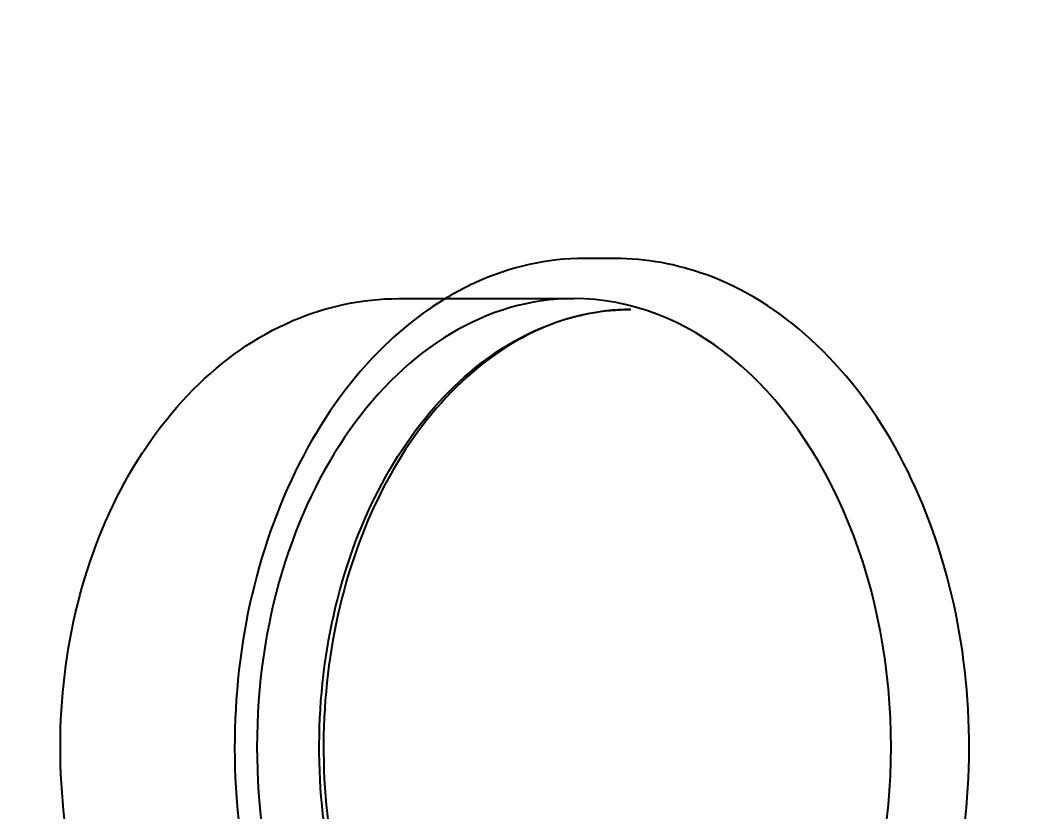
# Model space of a CAD drawing. Header units: millimetres. Extents: x -46397 to 283259, y -8690 to 23983.
# Drawn here: x -20115.2 to -20006, y 5252.6 to 5337.7 of the extents above; entities that cross this region are included whole.
import ezdxf
from ezdxf import colors
from ezdxf.entities.mleader import LeaderData, LeaderLine
from ezdxf.enums import TextEntityAlignment as Align
from ezdxf.math import Vec2, Vec3

# ---------------------------------------------------------------- set-up
doc = ezdxf.new("R2010")
doc.units = ezdxf.units.MM
doc.linetypes.add('PHANTOM', pattern=[63.5, 31.75, -6.35, 6.35, -6.35, 6.35, -6.35])
doc.styles.add('GHI CHÚ 2', font='arial.ttf', dxfattribs={"width": 0.8, "height": 1})
doc.styles.add('Tahoma', font='tahoma.ttf')
doc.styles.add('Text_nameplate', font='arial.ttf', dxfattribs={"width": 0.9, "height": 2.5})

# ---------------------------------------------------------------- blocks, each defined once
blk = doc.blocks.new('BO-1')
at = {"color": 251, "linetype": 'PHANTOM', "ltscale": 5, "extrusion": (6.89019e-16, 1, 0)}
for p, q in [((780.27, 3471.42), (776.94, 3471.42)), ((756.99, 3467.1), (775.84, 3467.1))]:
    blk.add_line(p, q, dxfattribs=at)
at = {"color": 251, "linetype": 'PHANTOM', "ltscale": 5}
for major_axis, start_param, end_param in [((0, 48.22), 0, 1.570796), ((0, -48.22), 0, 3.141593), ((0, -48.22), -1.570796, 0)]:
    blk.add_ellipse((775.84, 3418.89), major_axis=major_axis, ratio=0.707107, start_param=start_param, end_param=end_param, dxfattribs=at)
for points, knots in [([(776.94, 3471.42), (772.98, 3471.42), (769.02, 3470.54), (764.16, 3468.33), (763.07, 3467.75), (762, 3467.1)], [0.1860741, 0.1860741, 0.1860741, 0.1860741, 0.4969371, 0.4969371, 0.5892806, 0.5892806, 0.5892806, 0.5892806]), ([(780.27, 3366.35), (784.24, 3366.35), (788.21, 3367.22), (795.77, 3370.56), (799.37, 3373.07), (805.88, 3379.55), (808.78, 3383.56), (813.53, 3392.65), (815.37, 3397.75), (817.81, 3408.49), (818.4, 3414.13), (818.26, 3425.38), (817.54, 3430.98), (814.85, 3441.62), (812.88, 3446.64), (807.86, 3455.59), (804.81, 3459.51), (797.95, 3465.79), (794.14, 3468.17), (786.92, 3470.81), (783.6, 3471.42), (780.27, 3471.42)], [3.327667, 3.327667, 3.327667, 3.327667, 3.630176, 3.630176, 3.940274, 3.940274, 4.261843, 4.261843, 4.588222, 4.588222, 4.915246, 4.915246, 5.242193, 5.242193, 5.569218, 5.569218, 5.895373, 5.895373, 6.215845, 6.215845, 6.469259, 6.469259, 6.469259, 6.469259]), ([(744.33, 3373.62), (742.06, 3374.72), (739.9, 3376.11), (734.57, 3380.41), (731.67, 3383.74), (726.68, 3391.51), (724.66, 3396.01), (721.75, 3405.64), (720.89, 3410.79), (720.43, 3421.17), (720.82, 3426.41), (722.84, 3436.49), (724.47, 3441.33), (728.87, 3450.11), (731.64, 3454.06), (738.05, 3460.5), (741.66, 3463.04), (749.21, 3466.27), (753.08, 3467.1), (756.97, 3467.1), (756.98, 3467.1), (756.99, 3467.1)], [3.285133, 3.285133, 3.285133, 3.285133, 3.474467, 3.474467, 3.789096, 3.789096, 4.123338, 4.123338, 4.462952, 4.462952, 4.802815, 4.802815, 5.142691, 5.142691, 5.480125, 5.480125, 5.802741, 5.802741, 6.096345, 6.096345, 6.097111, 6.097111, 6.097111, 6.097111]), ([(762, 3467.1), (759.41, 3465.54), (756.96, 3463.58), (751.46, 3457.96), (748.61, 3453.91), (743.96, 3444.77), (742.17, 3439.67), (739.81, 3428.93), (739.26, 3423.3), (739.44, 3412.07), (740.18, 3406.48), (742.88, 3395.9), (744.84, 3390.91), (749.81, 3382.04), (752.81, 3378.16), (759.56, 3371.95), (763.29, 3369.6), (769.46, 3367.3), (771.76, 3366.75), (774.08, 3366.51)], [0.589281, 0.589281, 0.589281, 0.589281, 0.812119, 0.812119, 1.133184, 1.133184, 1.456417, 1.456417, 1.779889, 1.779889, 2.103314, 2.103314, 2.42679, 2.42679, 2.74989, 2.74989, 3.070296, 3.070296, 3.252634, 3.252634, 3.252634, 3.252634]), ([(781.93, 3371.84), (778.39, 3371.84), (774.84, 3372.64), (768.09, 3375.75), (764.89, 3378.07), (759.16, 3384.01), (756.63, 3387.64), (752.51, 3395.84), (750.92, 3400.41), (748.85, 3410.03), (748.36, 3415.07), (748.54, 3425.11), (749.21, 3430.11), (751.63, 3439.57), (753.39, 3444.02), (757.82, 3451.93), (760.49, 3455.39), (766.48, 3460.93), (769.8, 3463.03), (776.09, 3465.39), (779.01, 3465.93), (781.93, 3465.93)], [2.955519, 2.955519, 2.955519, 2.955519, 3.270316, 3.270316, 3.587668, 3.587668, 3.90833, 3.90833, 4.230144, 4.230144, 4.552072, 4.552072, 4.873973, 4.873973, 5.195905, 5.195905, 5.51764, 5.51764, 5.837909, 5.837909, 6.097111, 6.097111, 6.097111, 6.097111]), ([(781.93, 3465.93), (778.39, 3465.93), (774.84, 3465.11), (768.11, 3461.9), (764.93, 3459.52), (759.29, 3453.47), (756.81, 3449.82), (752.79, 3441.58), (751.25, 3437), (749.26, 3427.39), (748.8, 3422.35), (749.03, 3412.33), (749.72, 3407.35), (752.15, 3397.95), (753.9, 3393.53), (758.28, 3385.69), (760.9, 3382.29), (766.77, 3376.8), (770.01, 3374.74), (776.18, 3372.38), (779.06, 3371.84), (781.93, 3371.84)], [0.186074, 0.186074, 0.186074, 0.186074, 0.511543, 0.511543, 0.834058, 0.834058, 1.153233, 1.153233, 1.471402, 1.471402, 1.789501, 1.789501, 2.107629, 2.107629, 2.42572, 2.42572, 2.743974, 2.743974, 3.063602, 3.063602, 3.327667, 3.327667, 3.327667, 3.327667])]:
    blk.add_open_spline(points, degree=3, knots=knots, dxfattribs=at)
at = {"color": 251, "linetype": 'PHANTOM', "ltscale": 5, "style": 'Text_nameplate', "width": 0.9, "flags": 2}
blk.add_attdef('SPEC.', text='', height=2.5, dxfattribs=at).set_placement((282.5, 89.67), align=Align.MIDDLE_CENTER)
at = {"color": 251, "linetype": 'PHANTOM', "ltscale": 5, "style": 'Tahoma'}
for tag, height, p in [('PROJECT_CODE', 2.4, (245, 77.99)), ('DESIGN_PRESSURE', 2.61, (320, 77.99)), ('SERIAL_NO.', 2.61, (245, 69.45)), ('MAX_WORKING_PRESS', 2.61, (320, 69.45)), ('TEST_PRES.', 2.61, (320, 60.92)), ('YEAR', 2.61, (245, 60.92)), ('VOLUME', 2.61, (245, 52.38)), ('MAX_WORKING_TEMP.', 2.61, (320, 52.38))]:
    blk.add_attdef(tag, text='', height=height, dxfattribs=at).set_placement(p, align=Align.MIDDLE_CENTER)
blk = doc.blocks.new('_Dot')
at = {"color": 0, "linetype": 'ByBlock', "lineweight": -2}
blk.add_line((-0.5, 0), (-1, 0), dxfattribs=at)
at = {"color": 0, "linetype": 'ByBlock', "const_width": 0.5}
blk.add_lwpolyline([(-0.25, 0, 1), (0.25, 0, 1)], format="xyb", close=True, dxfattribs=at)

msp = doc.modelspace()

# ---------------------------------------------------------------- block references
msp.add_blockref('BO-1', (-20831.52, 1840.7, -1.5))

# ---------------------------------------------------------------- leaders
at = {"color": 1}
ml = msp.add_multileader_mtext('Standard', dxfattribs=at)
ml.set_content('{\\C3;Bảo ôn dày 50mm, tỉ trọng 100kg/m3\\Pbọc 1 lớp}', color=1, style='GHI CHÚ 2')
ml.set_leader_properties(color=3, lineweight=9)
ml.set_arrow_properties(name='DOT')
ml.build(insert=Vec2(0, 0))
ml.multileader.update_dxf_attribs({"text_left_attachment_type": 5, "text_right_attachment_type": 5, "dogleg_length": 17.33, "arrow_head_size": 40})
ctx = ml.context
ctx.base_point, ctx.char_height, ctx.arrow_head_size, ctx.landing_gap_size, ctx.plane_origin = Vec3(-19918.35, 5089.39), 80, 40, 0.039, Vec3(-18023.31, 5376.82)
ctx.left_attachment, ctx.right_attachment = 5, 5
notes = []
notes.append((ctx, [(0, (1, 1, 0), (-19935.68, 5089.39), (1, 0), 17.33, [(1, [(-20203.34, 4779.28)], 0, [])])]))
ctx.mtext.insert, ctx.mtext.width, ctx.mtext.flow_direction = Vec3(-19918.31, 5329.9), 1538.2477, 5
for ctx, leaders in notes:
    for number, flags, end, landing, length, lines in leaders:
        leader = LeaderData()
        leader.index, (leader.has_last_leader_line, leader.has_dogleg_vector, leader.attachment_direction) = number, flags
        leader.last_leader_point, leader.dogleg_vector, leader.dogleg_length = Vec3(end), Vec3(landing), length
        for number, points, colour, breaks in lines:
            line = LeaderLine()
            line.index, line.vertices, line.color, line.breaks = number, Vec3.list(points), colors.encode_raw_color(colour), breaks
            leader.lines.append(line)
        ctx.leaders.append(leader)

doc.saveas('drawing.dxf')
